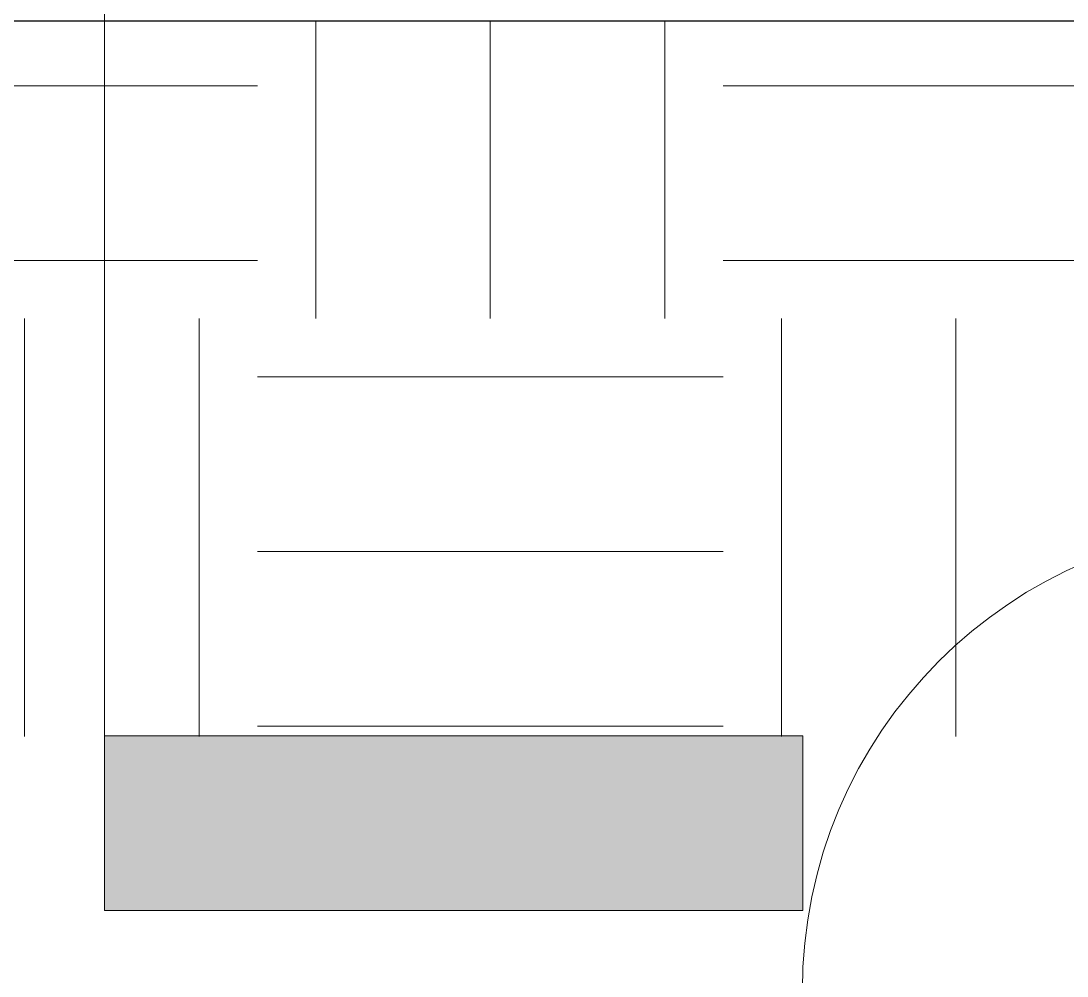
# Model space of a CAD drawing. Header units: inches. Extents: x -23445 to -52, y -314 to 853.
# Drawn here: x -11032.5 to -10924.6, y -104.4 to -6 of the extents above; entities that cross this region are included whole.
import ezdxf

# ---------------------------------------------------------------- set-up
doc = ezdxf.new("R2010")
doc.units = ezdxf.units.IN
doc.header["$MEASUREMENT"] = 0
for name, color, linetype, lineweight in [('A-ANNO-SYMB', 150, 'Continuous', 9), ('A-FLOR', 192, 'Continuous', 9), ('C-TOPO', 7, 'Continuous', 9), ('G-ANNO-SYMB', 111, 'Continuous', 9)]:
    doc.layers.add(name, color=color, linetype=linetype, lineweight=lineweight)

# ---------------------------------------------------------------- blocks, each defined once
blk = doc.blocks.new('Struct_Xcel_Sports Complex_rvt-3-Building Section - North_South looking East _ Lounge')
at = {"layer": 'A-FLOR', "color": 250, "lineweight": 25}
blk.add_line((21132.3, -6), (22790.8, -6), dxfattribs=at)
blk = doc.blocks.new('Section - 3_32_ x 3_8_-18514-Building Section - North_South looking East _ Lounge')
at = {"layer": 'G-ANNO-SYMB'}
blk.add_hatch(color=256, dxfattribs=at).paths.add_polyline_path([(22320.83, -79.66), (22248.83, -79.66), (22248.83, -97.66), (22320.83, -97.66)], flags=0)
for p, q in [((22248.83, -97.66), (22248.83, -79.66)), ((22248.83, -79.66), (22320.83, -79.66)), ((22320.83, -79.66), (22320.83, -97.66)), ((22320.83, -97.66), (22248.83, -97.66))]:
    blk.add_line(p, q, dxfattribs=at)
blk = doc.blocks.new('Section - Callout Head-19020-Building Section - North_South looking East _ Lounge')
at = {"layer": 'A-ANNO-SYMB'}
blk.add_line((22660.58, -105.93), (22756.58, -105.93), dxfattribs=at)
for start, end in [(0, 180), (180, 360)]:
    blk.add_arc((22708.58, -105.93), 48, start, end, dxfattribs=at)

msp = doc.modelspace()

# ---------------------------------------------------------------- hatches: boundary and pattern name
at = {"layer": 'C-TOPO'}
h = msp.add_hatch(dxfattribs=at)
h.set_pattern_fill('FP_36', color=256, style=0, pattern_type=2)
h.set_pattern_definition([(0, (22063.86, 65.275), (48, 48), [48, -48]), (0, (22063.86, 83.275), (48, 48), [48, -48]), (0, (22063.86, 101.275), (48, 48), [48, -48]), (90, (22069.86, 107.275), (-48, 48), [48, -48]), (90, (22087.86, 107.275), (-48, 48), [48, -48]), (90, (22105.86, 107.275), (-48, 48), [48, -48])])
h.paths.add_polyline_path([(-11343.46802, -79.73125), (-10813.70602, -79.73125), (-10813.70602, -54), (-10857.70602, -54), (-10857.70602, -36), (-10821.70602, -36), (-10821.70602, -6), (-12480.20602, -6), (-12480.20602, -36), (-12414.45602, -36), (-12414.45602, -60), (-12534.45602, -60), (-12534.45602, -36), (-12490.20602, -36), (-12490.20602, 0), (-13057.52675, 0), (-13057.52675, -79.73125), (-11345.24538, -79.73125)], flags=0)
h.paths.add_polyline_path([(-11263.2267, -36), (-11332.45602, -36), (-11332.45602, -12), (-11194.45602, -12), (-11194.45602, -36), (-11198.30675, -36)], flags=0)
h.paths.add_polyline_path([(-11956.20602, -30), (-12016.20602, -30), (-12016.20602, -12), (-11956.20602, -12), (-11956.20602, -14.95636)], flags=0)
h.paths.add_polyline_path([(-11714.95602, -30), (-11774.95602, -30), (-11774.95602, -12), (-11714.95602, -12)], flags=0)
h.paths.add_polyline_path([(-12197.45602, -30), (-12257.45602, -30), (-12257.45602, -12), (-12197.45602, -12), (-12197.45602, -20.89639)], flags=0)
h.paths.add_polyline_path([(-11508.17675, -30), (-11533.70602, -30), (-11533.70602, -12), (-11473.70602, -12), (-11473.70602, -30)], flags=0)

# ---------------------------------------------------------------- linework, layer by layer
at = {"layer": 'G-ANNO-SYMB'}
msp.add_line((-11023.87854, 545.15708), (-11023.87854, -79.66081), dxfattribs=at)

# ---------------------------------------------------------------- block references
at = {"color": 130, "lineweight": 5}
msp.add_blockref('Struct_Xcel_Sports Complex_rvt-3-Building Section - North_South looking East _ Lounge', (-33612.50883, 0), dxfattribs=at)
at = {"layer": 'A-ANNO-SYMB'}
msp.add_blockref('Section - Callout Head-19020-Building Section - North_South looking East _ Lounge', (-33612.50883, 0), dxfattribs=at)
at = {"layer": 'G-ANNO-SYMB'}
msp.add_blockref('Section - 3_32_ x 3_8_-18514-Building Section - North_South looking East _ Lounge', (-33272.71163, 0), dxfattribs=at)

doc.saveas('drawing.dxf')
